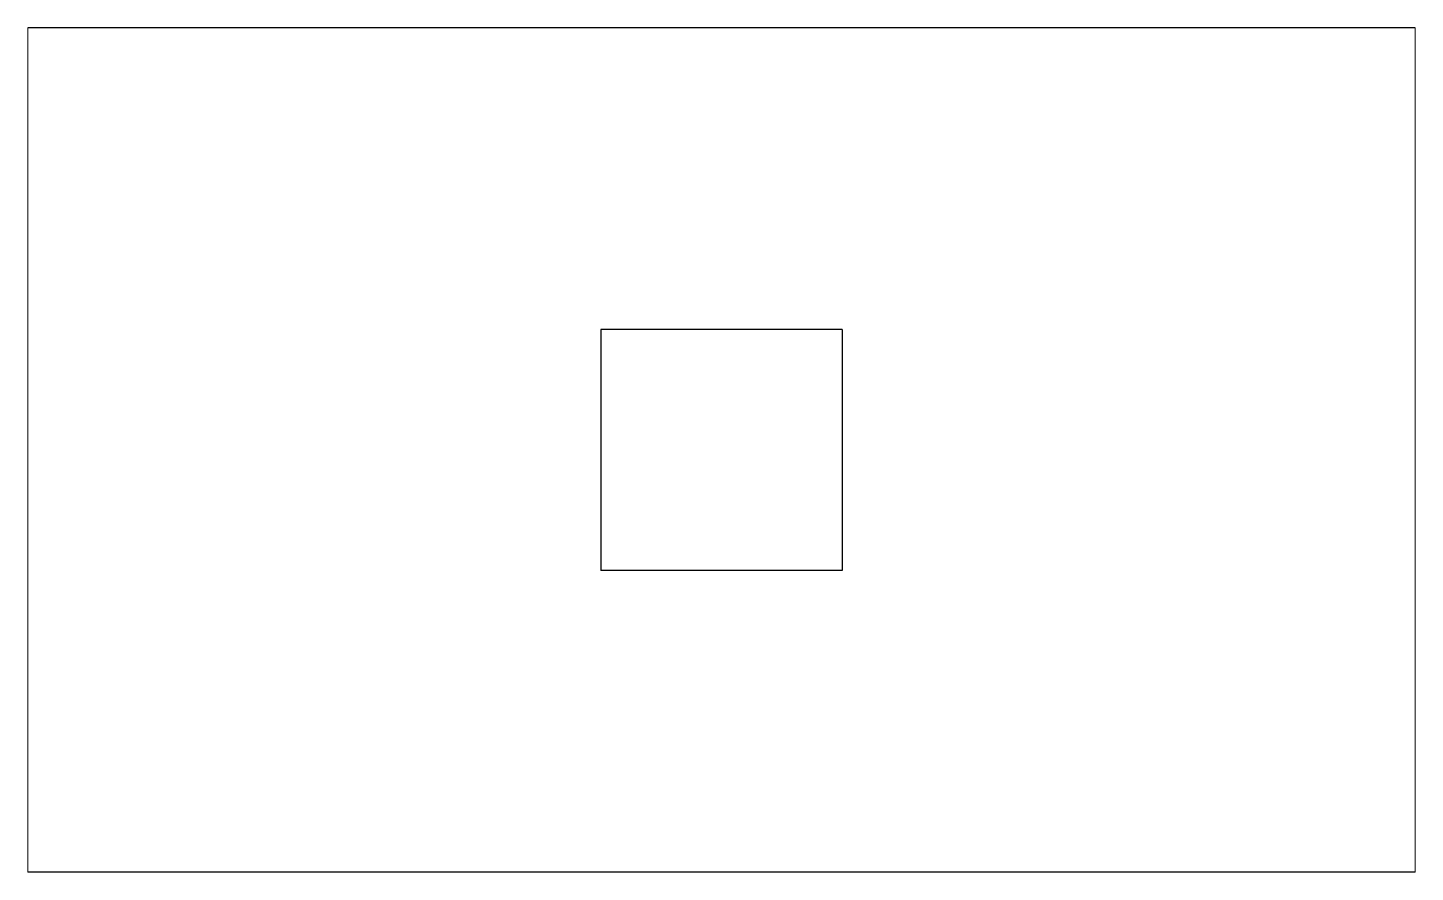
# Model space of a CAD drawing. Extents: x 426.5 to 449.5, y -910.7 to -896.7.
import ezdxf

# ---------------------------------------------------------------- set-up
doc = ezdxf.new("R2010")
doc.units = 0
doc.header["$MEASUREMENT"] = 0
doc.layers.add('layer2', color=6, linetype='Continuous')

msp = doc.modelspace()

# ---------------------------------------------------------------- linework, layer by layer
at = {"layer": 'layer2', "linetype": 'Continuous', "lineweight": 0}
for p, q in [((426.4659, -910.6668), (426.4659, -896.6668)), ((449.4659, -910.6668), (449.4659, -896.6668))]:
    msp.add_line(p, q, dxfattribs=at)
at = {"layer": 'layer2'}
for p, q in [((449.4659, -896.6668), (426.4659, -896.6668)), ((439.9659, -901.6668), (435.9659, -901.6668)), ((435.9659, -901.6668), (435.9659, -905.6668)), ((439.9659, -901.6668), (439.9659, -905.6668)), ((439.9659, -905.6668), (435.9659, -905.6668)), ((449.4659, -910.6668), (426.4659, -910.6668))]:
    msp.add_line(p, q, dxfattribs=at)

doc.saveas('drawing.dxf')
